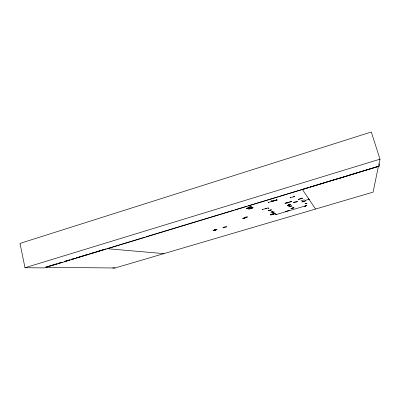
<?xml version="1.0" encoding="UTF-8"?>
<svg xmlns="http://www.w3.org/2000/svg" width="400" height="400" viewBox="0 0 400 400"><rect width="100%" height="100%" fill="white"/><g stroke="black" fill="none" stroke-linecap="round" stroke-linejoin="round"><path stroke-width="0.6" d="M245.225 217.935L242.615 218.35L245.215 217.945M293.23 207.735L291.225 208.65M293.34 207.695L291.225 208.66M248.705 208.055L246.215 208.305L248.585 208.16M298.525 199.64L298.36 199.145M305.4 200.61L305.1 200.16L305.55 200.515M287.73 202.875L287.495 202.405M290.045 197.515L290.68 197.935L290.245 197.46M268.045 202.185L268.61 202.62M268.085 208.245L268.61 208.62M272.675 200.785L273.25 201.27L272.72 200.805M262.65 209.775L262.05 209.41M379.02 163.64L379.77 165.985L378.39 166.405L373.105 192.13L115.045 267.99L112.635 267.975M378.465 166.59L380 159.17L371.28 132.01L20 243.41L25.005 267.735L44.355 267.89L378.4 166.375M213.02 230.7L216.015 230.08L213.04 230.715M288.985 204.64L289.03 204.925M288.935 205.005L288.845 204.685M214.07 229.99L217.06 229.35L214.02 230.035M214.465 230.4L215.51 229.76M214.55 230.35L215.58 229.705M247.515 208.18L250.335 207.025M250.41 207.03L247.685 208.15M271.685 200.905L272.485 201.51L271.89 201.01L271.99 201.36L268.365 202.425L268.785 202.325M271.535 201.09L271.825 201C272.135 202.145 271.165 200.535 271.655 201.455M246.165 217.185L244.11 218.1M290.465 197.685L294.045 196.605M287.795 202.605L291.13 201.6M286.525 203.005L286.865 202.91M243.955 218.13L246.11 217.18M305.475 200.32L308.81 199.345L308.645 198.94L308.935 199.37M308.655 199.04L308.465 199.45L308.34 199.115M308.775 199.355L308.615 198.93L308.98 199.505M269.235 210.59C272.72 210.59 269.75 209.525 269.42 210.795M292.61 208.155L292.34 208.205M304.58 206.44L306.75 205.5L304.605 206.415M247.41 217L244.89 217.345L247.515 216.925M272.555 212.185L272.435 211.835L272.54 212.145M249.35 207.04L251.59 206.9M265.785 208.605L262.48 209.595M305.535 206.005L305.63 205.965M273.05 201.005L276.645 199.95L273.035 201.035M268.595 208.385L268.83 208.29M25.005 267.735L380 159.17M46 267.12L56.735 263.865M57.93 263.5L62.105 262.235M64.49 261.51L69.86 259.885M71.055 259.52L75.23 258.255M76.42 257.89L88.355 254.275M89.545 253.91L105.65 249.025L96.095 251.92M107.615 248.5L145.25 237.085M146.3 236.7L233.66 210.27M234.855 209.91L246.805 206.285M248 205.925L278.465 196.685M279.66 196.32L302.36 189.435M310.09 187.095L321.985 183.485M323.175 183.125L339.23 178.255M357.63 172.675L339.89 178.285M358.815 172.315L377.805 166.555L328.495 181.52M45.925 267.12L56.675 263.86M57.87 263.5L62.05 262.235M64.44 261.51L69.815 259.88M71.01 259.52L75.19 258.255M76.385 257.89L88.33 254.275M89.525 253.91L94.9 252.285M310.085 187.1L327.31 181.88M293.93 196.325L294.495 196.785L293.83 196.165M271.595 201.095L271.935 201.025M276.435 199.66L276.595 199.64M277.09 200.095L276.39 199.7M266.265 208.7L265.535 208.335L266.11 208.735M290.96 201.365L291.56 201.735L290.905 201.175M302.05 198.04L302.24 198.51M287.74 202.595L291.125 201.58M271.385 209.8L268.06 210.74L271.38 209.77M301.03 200.895L304.415 199.83M288.385 204.975L289.51 204.66M287.335 205.485L290.69 204.515L287.345 205.51M309.135 199.47L308.835 199.04M305.275 200.995L301.91 201.96L305.26 200.965M288.73 206.78L292.035 205.845L288.755 206.82M274.135 211.745L270.895 212.665M294.04 207.84L290.835 208.735L294.01 207.775M275.95 214.63L305.21 205.95M276.33 200.05L276.175 199.815M305.33 206.04L305.605 205.97M286.34 211.285L285.62 211.405L287.125 211.195L286.4 211.315M251.705 206.86L249.225 207.06M46.025 267.305L115.045 267.99M106.845 248.665L164.005 253.63M302.045 198.03L302.38 198.47M276.59 199.63L277.1 200.11M290.985 201.325L291.41 201.755M276.92 200.13L276.4 199.64M271.79 201.065L272.305 201.525M286.68 202.645L287.09 203.07M276.035 214.69L271.48 211.555L272.11 211.37L276.545 214.45M265.09 208.79L268.53 207.755M315.57 209.01L302.32 189.375M270.88 210.335L269.475 210.755M272.38 212.19L272.285 211.89L272.4 212.185M288.68 210.495L287.645 210.805L289.145 210.595L288.68 210.495M269.61 210.525L270.64 210.32L269.61 210.525M298.58 199.345L302.02 198.315L298.585 199.365M308.9 187.455L302.955 189.255L308.895 187.46M286.85 202.625L287.26 203.05L286.845 202.62M288.455 202.27L284.985 203.3L288.455 202.27M289.28 204.955L288.63 205.145L289.975 206.425L290.61 206.235L289.28 204.955M306.95 203.27L305.025 203.585L306.94 203.275M223.775 227.7A2.025 0.27 -15 0 0 226.755 226.685A2.025 0.27 -15 0 0 223.865 227.19A2.025 0.27 -15 0 0 223.775 227.7M271.32 214.815A2.04 0.27 -15.7 0 0 274.445 213.765A2.05 0.275 -15.7 0 0 271.705 214.225A2.05 0.275 -15.7 0 0 271.315 214.82A2.05 0.275 -15.7 0 0 274.455 213.76A2.04 0.27 -15.7 0 0 271.71 214.225A2.04 0.27 -15.7 0 0 271.32 214.815M249.49 208.88A2.34 0.36 -15.5 0 0 253.015 207.645A2.355 0.365 -15.5 0 0 249.775 208.155A2.355 0.365 -15.5 0 0 249.485 208.885A2.355 0.365 -15.5 0 0 253.025 207.645A2.34 0.36 -15.5 0 0 249.785 208.155A2.34 0.36 -15.5 0 0 249.49 208.88M294.195 202.66A2.21 0.315 -16.1 0 0 297.63 201.485A2.21 0.315 -16.1 0 0 294.765 201.94A2.21 0.315 -16.1 0 0 294.195 202.66"/></g></svg>
